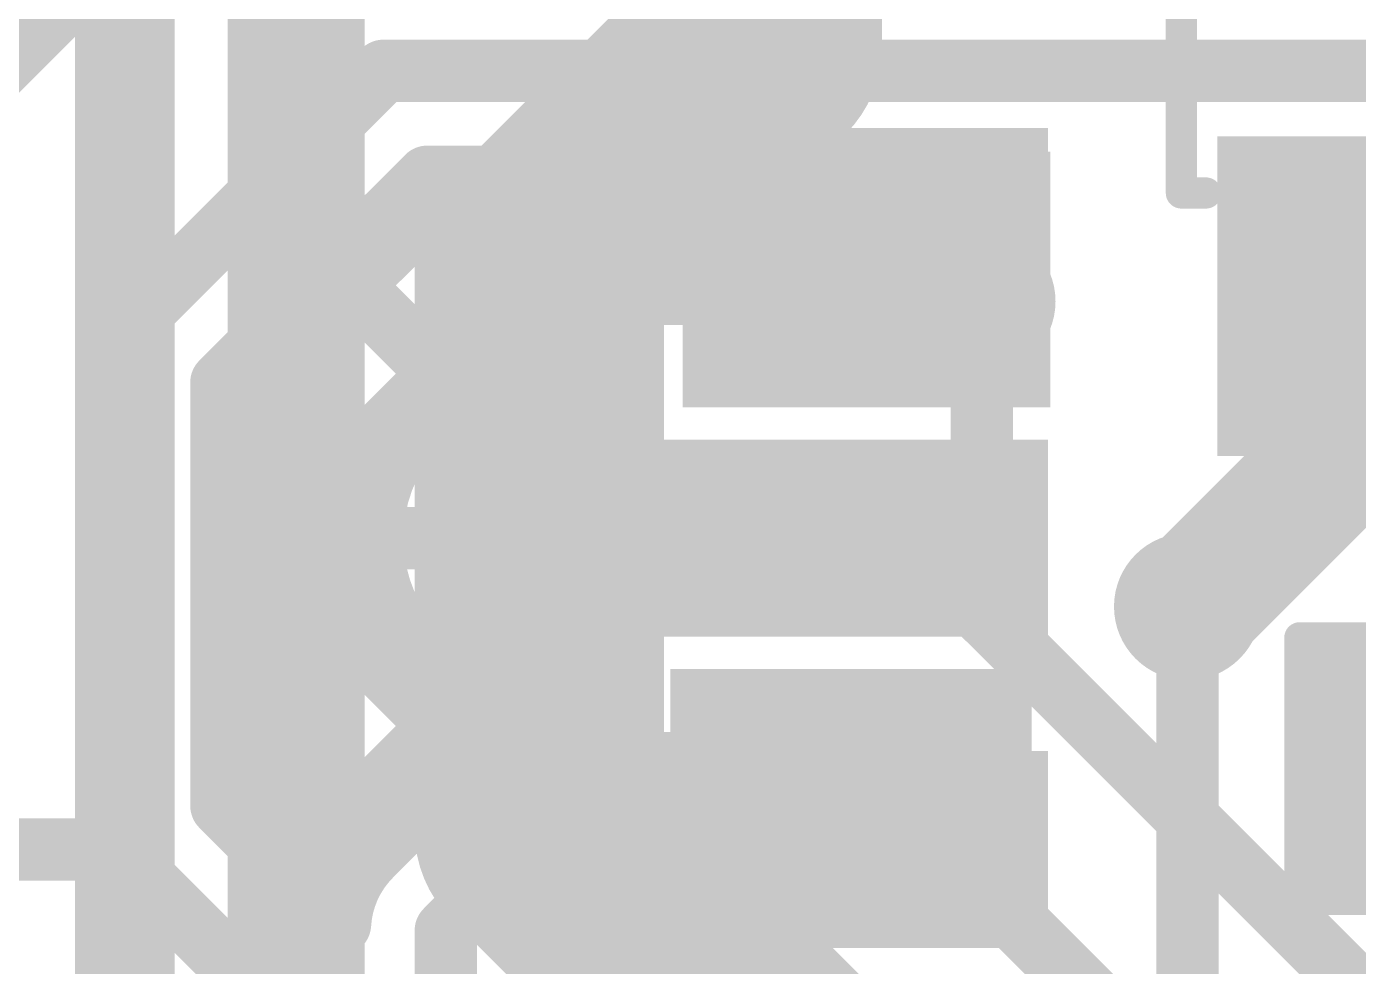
# Model space of a CAD drawing. Header units: millimetres. Extents: x -0.14 to 1.19, y -0.12 to 0.99.
# Drawn here: x 0.7148 to 0.9284, y 0.4163 to 0.5671 of the extents above; entities that cross this region are included whole.
import ezdxf

# ---------------------------------------------------------------- set-up
doc = ezdxf.new("R2010")
doc.units = ezdxf.units.MM
doc.header["$MEASUREMENT"] = 0
for name, color, linetype in [('BottomLayer', 5, 'Continuous'), ('TopLayer', 1, 'Continuous'), ('TopOverlay', 2, 'Continuous'), ('TopPaste', 8, 'Continuous'), ('TopSolder', 216, 'Continuous'), ('ViaHoleLayer', 16, 'Continuous')]:
    doc.layers.add(name, color=color, linetype=linetype)

# ---------------------------------------------------------------- blocks, each defined once
blk = doc.blocks.new('SOT_23_5_3')
at = {"layer": 'TopLayer'}
for points in [[(-0.07283, 0.04921), (-0.02953, 0.04921), (-0.02953, 0.02559), (-0.07283, 0.02559)], [(0.02953, 0.04921), (0.07283, 0.04921), (0.07283, 0.02559), (0.02953, 0.02559)], [(-0.07283, 0.01181), (-0.02953, 0.01181), (-0.02953, -0.01181), (-0.07283, -0.01181)], [(-0.07283, -0.02559), (-0.02953, -0.02559), (-0.02953, -0.04921), (-0.07283, -0.04921)], [(0.02953, -0.02559), (0.07283, -0.02559), (0.07283, -0.04921), (0.02953, -0.04921)]]:
    blk.add_hatch(color=1, dxfattribs=at).paths.add_polyline_path(points)
at = {"layer": 'TopPaste'}
for points in [[(-0.07283, 0.04921), (-0.02953, 0.04921), (-0.02953, 0.02559), (-0.07283, 0.02559)], [(0.02953, 0.04921), (0.07283, 0.04921), (0.07283, 0.02559), (0.02953, 0.02559)], [(-0.07283, 0.01181), (-0.02953, 0.01181), (-0.02953, -0.01181), (-0.07283, -0.01181)], [(-0.07283, -0.02559), (-0.02953, -0.02559), (-0.02953, -0.04921), (-0.07283, -0.04921)], [(0.02953, -0.02559), (0.07283, -0.02559), (0.07283, -0.04921), (0.02953, -0.04921)]]:
    blk.add_hatch(color=8, dxfattribs=at).paths.add_polyline_path(points)
at = {"layer": 'TopSolder'}
for points in [[(-0.07683, 0.05321), (-0.02553, 0.05321), (-0.02553, 0.02159), (-0.07683, 0.02159)], [(0.02553, 0.05321), (0.07683, 0.05321), (0.07683, 0.02159), (0.02553, 0.02159)], [(-0.07683, 0.01581), (-0.02553, 0.01581), (-0.02553, -0.01581), (-0.07683, -0.01581)], [(-0.07683, -0.02159), (-0.02553, -0.02159), (-0.02553, -0.05321), (-0.07683, -0.05321)], [(0.02553, -0.02159), (0.07683, -0.02159), (0.07683, -0.05321), (0.02553, -0.05321)]]:
    blk.add_hatch(color=216, dxfattribs=at).paths.add_polyline_path(points)
at = {"layer": 'TopOverlay', "const_width": 0.005}
for points in [[(-0.03461, 0.059), (0.03439, 0.059)], [(-0.03461, 0.059), (-0.03461, 0.05506)], [(0.03439, 0.059), (0.03439, 0.05506)], [(-0.084, 0.042), (-0.079, 0.037)], [(-0.084, 0.042), (-0.084, 0.032)], [(-0.079, 0.037), (-0.084, 0.032)], [(0.03465, 0.01732), (0.03465, -0.01646)], [(-0.03461, -0.05506), (-0.03461, -0.059)], [(0.03439, -0.05506), (0.03439, -0.059)], [(-0.03461, -0.059), (0.03439, -0.059)]]:
    blk.add_lwpolyline(points, dxfattribs=at)
at = {"layer": 'TopOverlay', "const_width": 0.0025}
for points in [[(-0.03586, 0.059, 1), (-0.03336, 0.059, 1)], [(-0.03586, 0.059, 1), (-0.03336, 0.059, 1)], [(0.03314, 0.059, 1), (0.03564, 0.059, 1)], [(0.03314, 0.059, 1), (0.03564, 0.059, 1)], [(-0.03586, 0.05506, 1), (-0.03336, 0.05506, 1)], [(0.03314, 0.05506, 1), (0.03564, 0.05506, 1)], [(-0.08525, 0.042, 1), (-0.08275, 0.042, 1)], [(-0.08525, 0.042, 1), (-0.08275, 0.042, 1)], [(-0.08025, 0.037, 1), (-0.07775, 0.037, 1)], [(-0.08025, 0.037, 1), (-0.07775, 0.037, 1)], [(-0.08525, 0.032, 1), (-0.08275, 0.032, 1)], [(-0.08525, 0.032, 1), (-0.08275, 0.032, 1)], [(0.0334, 0.01732, 1), (0.0359, 0.01732, 1)], [(0.0334, -0.01646, 1), (0.0359, -0.01646, 1)], [(-0.03586, -0.05506, 1), (-0.03336, -0.05506, 1)], [(0.03314, -0.05506, 1), (0.03564, -0.05506, 1)], [(-0.03586, -0.059, 1), (-0.03336, -0.059, 1)], [(-0.03586, -0.059, 1), (-0.03336, -0.059, 1)], [(0.03314, -0.059, 1), (0.03564, -0.059, 1)], [(0.03314, -0.059, 1), (0.03564, -0.059, 1)]]:
    blk.add_lwpolyline(points, format="xyb", close=True, dxfattribs=at)
blk = doc.blocks.new('R___0603_11')
at = {"layer": 'TopLayer'}
for points in [[(-0.015, 0.0175), (-0.015, -0.0175), (-0.045, -0.0175), (-0.045, 0.0175)], [(0.045, 0.0175), (0.045, -0.0175), (0.015, -0.0175), (0.015, 0.0175)]]:
    blk.add_hatch(color=1, dxfattribs=at).paths.add_polyline_path(points)
at = {"layer": 'TopPaste'}
for points in [[(-0.015, 0.0175), (-0.015, -0.0175), (-0.045, -0.0175), (-0.045, 0.0175)], [(0.045, 0.0175), (0.045, -0.0175), (0.015, -0.0175), (0.015, 0.0175)]]:
    blk.add_hatch(color=8, dxfattribs=at).paths.add_polyline_path(points)
at = {"layer": 'TopSolder'}
for points in [[(-0.011, 0.0215), (-0.011, -0.0215), (-0.049, -0.0215), (-0.049, 0.0215)], [(0.049, 0.0215), (0.049, -0.0215), (0.011, -0.0215), (0.011, 0.0215)]]:
    blk.add_hatch(color=216, dxfattribs=at).paths.add_polyline_path(points)
at = {"layer": 'TopOverlay', "const_width": 0.005}
for points in [[(0.048, 0.021), (-0.048, 0.021)], [(-0.048, 0.021), (-0.048, -0.021)], [(0.048, 0.021), (0.048, -0.021)], [(0.048, -0.021), (-0.048, -0.021)]]:
    blk.add_lwpolyline(points, dxfattribs=at)
at = {"layer": 'TopOverlay', "const_width": 0.0025}
for points in [[(-0.04925, 0.021, 1), (-0.04675, 0.021, 1)], [(-0.04925, 0.021, 1), (-0.04675, 0.021, 1)], [(0.04675, 0.021, 1), (0.04925, 0.021, 1)], [(0.04675, 0.021, 1), (0.04925, 0.021, 1)], [(-0.04925, -0.021, 1), (-0.04675, -0.021, 1)], [(-0.04925, -0.021, 1), (-0.04675, -0.021, 1)], [(0.04675, -0.021, 1), (0.04925, -0.021, 1)], [(0.04675, -0.021, 1), (0.04925, -0.021, 1)]]:
    blk.add_lwpolyline(points, format="xyb", close=True, dxfattribs=at)
blk = doc.blocks.new('SO_14_36')
at = {"layer": 'TopLayer'}
for points in [[(0.07835, 0.06181), (0.13228, 0.06181), (0.13228, 0.03819), (0.07835, 0.03819)], [(0.07835, 0.01181), (0.13228, 0.01181), (0.13228, -0.01181), (0.07835, -0.01181)], [(0.07835, -0.03819), (0.13228, -0.03819), (0.13228, -0.06181), (0.07835, -0.06181)]]:
    blk.add_hatch(color=1, dxfattribs=at).paths.add_polyline_path(points)
at = {"layer": 'TopPaste'}
for points in [[(0.07835, 0.06181), (0.13228, 0.06181), (0.13228, 0.03819), (0.07835, 0.03819)], [(0.07835, 0.01181), (0.13228, 0.01181), (0.13228, -0.01181), (0.07835, -0.01181)], [(0.07835, -0.03819), (0.13228, -0.03819), (0.13228, -0.06181), (0.07835, -0.06181)]]:
    blk.add_hatch(color=8, dxfattribs=at).paths.add_polyline_path(points)
at = {"layer": 'TopSolder'}
for points in [[(0.07435, 0.06581), (0.13628, 0.06581), (0.13628, 0.03419), (0.07435, 0.03419)], [(0.07435, 0.01581), (0.13628, 0.01581), (0.13628, -0.01581), (0.07435, -0.01581)], [(0.07435, -0.03419), (0.13628, -0.03419), (0.13628, -0.06581), (0.07435, -0.06581)]]:
    blk.add_hatch(color=216, dxfattribs=at).paths.add_polyline_path(points)

msp = doc.modelspace()

# ---------------------------------------------------------------- hatches: boundary and pattern name
at = {"layer": 'BottomLayer'}
h = msp.add_hatch(color=5, dxfattribs=at)
edge = h.paths.add_edge_path()
edge.add_arc((0.868, 0.523), 0.01181, 0, 360)
h = msp.add_hatch(color=5, dxfattribs=at)
edge = h.paths.add_edge_path()
edge.add_arc((0.797, 0.485), 0.01181, 0, 360)
h = msp.add_hatch(color=5, dxfattribs=at)
edge = h.paths.add_edge_path()
edge.add_arc((0.901, 0.474), 0.01181, 0, 360)
h = msp.add_hatch(color=5, dxfattribs=at)
edge = h.paths.add_edge_path()
edge.add_arc((0.848, 0.449), 0.01181, 0, 360)
at = {"layer": 'TopLayer'}
for points in [[(0.82, 0.506), (0.879, 0.506), (0.879, 0.547), (0.82, 0.547)], [(0.921, 0.426), (0.945, 0.426), (0.945, 0.467), (0.921, 0.467)], [(0.818, 0.423), (0.876, 0.423), (0.876, 0.464), (0.818, 0.464)]]:
    msp.add_hatch(color=1, dxfattribs=at).paths.add_polyline_path(points)
h = msp.add_hatch(color=1, dxfattribs=at)
edge = h.paths.add_edge_path()
edge.add_arc((0.868, 0.523), 0.01181, 0, 360)
h = msp.add_hatch(color=1, dxfattribs=at)
edge = h.paths.add_edge_path()
edge.add_arc((0.797, 0.485), 0.01181, 0, 360)
h = msp.add_hatch(color=1, dxfattribs=at)
edge = h.paths.add_edge_path()
edge.add_arc((0.901, 0.474), 0.01181, 0, 360)
h = msp.add_hatch(color=1, dxfattribs=at)
edge = h.paths.add_edge_path()
edge.add_arc((0.848, 0.449), 0.01181, 0, 360)
at = {"layer": 'ViaHoleLayer'}
h = msp.add_hatch(color=16, dxfattribs=at)
edge = h.paths.add_edge_path()
edge.add_arc((0.868, 0.523), 0.00591, 0, 360)
h = msp.add_hatch(color=16, dxfattribs=at)
edge = h.paths.add_edge_path()
edge.add_arc((0.797, 0.485), 0.00591, 0, 360)
h = msp.add_hatch(color=16, dxfattribs=at)
edge = h.paths.add_edge_path()
edge.add_arc((0.901, 0.474), 0.00591, 0, 360)
h = msp.add_hatch(color=16, dxfattribs=at)
edge = h.paths.add_edge_path()
edge.add_arc((0.848, 0.449), 0.00591, 0, 360)

# ---------------------------------------------------------------- linework, layer by layer
at = {"layer": 'BottomLayer'}
for points, const_width in [([(0.832, 0.564), (0.832, 0.82)], 0.04), ([(0.7305, 0.36031), (0.7305, 0.7615)], 0.016), ([(0.758, 0.376), (0.758, 0.727)], 0.022), ([(0.797, 0.529), (0.832, 0.564)], 0.04), ([(0.797, 0.485), (0.797, 0.529)], 0.04), ([(0.868, 0.473), (0.868, 0.523)], 0.01), ([(0.90144, 0.474), (0.93244, 0.505)], 0.022), ([(0.93244, 0.505), (0.983, 0.505)], 0.022), ([(0.797, 0.438), (0.797, 0.485)], 0.04), ([(0.901, 0.474), (0.90144, 0.474)], 0.022), ([(0.868, 0.473), (1.029, 0.312)], 0.01), ([(0.797, 0.438), (0.903, 0.332)], 0.04), ([(0.848, 0.449), (1.017, 0.28)], 0.01)]:
    msp.add_lwpolyline(points, dxfattribs=dict(at, const_width=const_width))
for points, const_width in [([(0.822, 0.564, 1), (0.842, 0.564, 1)], 0.02), ([(0.822, 0.564, 1), (0.842, 0.564, 1)], 0.02), ([(0.787, 0.529, 1), (0.807, 0.529, 1)], 0.02), ([(0.787, 0.529, 1), (0.807, 0.529, 1)], 0.02), ([(0.8655, 0.523, 1), (0.8705, 0.523, 1)], 0.005), ([(0.92694, 0.505, 1), (0.93794, 0.505, 1)], 0.011), ([(0.92694, 0.505, 1), (0.93794, 0.505, 1)], 0.011), ([(0.787, 0.485, 1), (0.807, 0.485, 1)], 0.02), ([(0.787, 0.485, 1), (0.807, 0.485, 1)], 0.02), ([(0.8955, 0.474, 1), (0.9065, 0.474, 1)], 0.011), ([(0.89594, 0.474, 1), (0.90694, 0.474, 1)], 0.011), ([(0.89594, 0.474, 1), (0.90694, 0.474, 1)], 0.011), ([(0.8655, 0.473, 1), (0.8705, 0.473, 1)], 0.005), ([(0.8655, 0.473, 1), (0.8705, 0.473, 1)], 0.005), ([(0.787, 0.438, 1), (0.807, 0.438, 1)], 0.02), ([(0.787, 0.438, 1), (0.807, 0.438, 1)], 0.02), ([(0.8455, 0.449, 1), (0.8505, 0.449, 1)], 0.005)]:
    msp.add_lwpolyline(points, format="xyb", close=True, dxfattribs=dict(at, const_width=const_width))
at = {"layer": 'TopLayer', "const_width": 0.01}
for points in [[(0.685, 0.535), (0.761, 0.611)], [(0.729, 0.517), (0.772, 0.56)], [(0.772, 0.56), (1.024, 0.56)], [(0.746, 0.50463), (0.78437, 0.543)], [(0.746, 0.50996), (0.77904, 0.543)], [(0.77839, 0.54235), (0.808, 0.51274)], [(0.77904, 0.543), (0.808, 0.543)], [(0.808, 0.51181), (0.808, 0.543)], [(0.746, 0.47634), (0.808, 0.53834)], [(0.84763, 0.535), (0.85419, 0.535)], [(0.85419, 0.535), (0.86619, 0.523)], [(0.76425, 0.52821), (0.78401, 0.50845)], [(0.86619, 0.523), (0.867, 0.523)], [(0.92002, 0.52224), (0.9216, 0.52382)], [(0.92002, 0.49302), (0.92002, 0.52224)], [(0.729, 0.435), (0.729, 0.517)], [(0.75011, 0.51407), (0.77135, 0.49282)], [(0.746, 0.44204), (0.746, 0.50996)], [(0.797, 0.485), (0.797, 0.50681)], [(0.901, 0.474), (0.92002, 0.49302)], [(0.746, 0.48989), (0.78592, 0.44997)], [(0.77519, 0.485), (0.797, 0.485)], [(0.797, 0.485), (0.84763, 0.485)], [(0.797, 0.46319), (0.797, 0.485)], [(0.746, 0.44806), (0.77236, 0.47442)], [(0.901, 0.398), (0.901, 0.474)], [(0.746, 0.46161), (0.77178, 0.43582)], [(0.75713, 0.43091), (0.78654, 0.46031)], [(0.77, 0.43404), (0.79429, 0.45833)], [(0.782, 0.422), (0.80886, 0.44886)], [(0.80886, 0.44886), (0.84786, 0.44886)], [(0.84786, 0.44886), (0.848, 0.449)], [(0.848, 0.43537), (0.848, 0.449)], [(0.746, 0.44204), (0.76503, 0.42301)], [(0.84763, 0.435), (0.848, 0.43537)], [(0.637, 0.435), (0.729, 0.435)], [(0.729, 0.435), (0.762, 0.402)], [(0.782, 0.306), (0.782, 0.422)]]:
    msp.add_lwpolyline(points, dxfattribs=at)
at = {"layer": 'TopLayer', "const_width": 0.005}
for points in [[(0.7695, 0.56, 1), (0.7745, 0.56, 1)], [(0.7695, 0.56, 1), (0.7745, 0.56, 1)], [(0.77589, 0.54235, 1), (0.78089, 0.54235, 1)], [(0.77654, 0.543, 1), (0.78154, 0.543, 1)], [(0.77654, 0.543, 1), (0.78154, 0.543, 1)], [(0.78187, 0.543, 1), (0.78687, 0.543, 1)], [(0.8055, 0.543, 1), (0.8105, 0.543, 1)], [(0.8055, 0.543, 1), (0.8105, 0.543, 1)], [(0.8055, 0.53834, 1), (0.8105, 0.53834, 1)], [(0.84513, 0.535, 1), (0.85013, 0.535, 1)], [(0.85169, 0.535, 1), (0.85669, 0.535, 1)], [(0.85169, 0.535, 1), (0.85669, 0.535, 1)], [(0.76175, 0.52821, 1), (0.76675, 0.52821, 1)], [(0.86369, 0.523, 1), (0.86869, 0.523, 1)], [(0.86369, 0.523, 1), (0.86869, 0.523, 1)], [(0.8645, 0.523, 1), (0.8695, 0.523, 1)], [(0.9191, 0.52382, 1), (0.9241, 0.52382, 1)], [(0.91752, 0.52224, 1), (0.92252, 0.52224, 1)], [(0.91752, 0.52224, 1), (0.92252, 0.52224, 1)], [(0.7265, 0.517, 1), (0.7315, 0.517, 1)], [(0.7265, 0.517, 1), (0.7315, 0.517, 1)], [(0.74761, 0.51407, 1), (0.75261, 0.51407, 1)], [(0.8055, 0.51274, 1), (0.8105, 0.51274, 1)], [(0.7435, 0.50996, 1), (0.7485, 0.50996, 1)], [(0.7435, 0.50996, 1), (0.7485, 0.50996, 1)], [(0.80316, 0.51037, 1), (0.80816, 0.51037, 1)], [(0.8055, 0.51181, 1), (0.8105, 0.51181, 1)], [(0.78151, 0.50845, 1), (0.78651, 0.50845, 1)], [(0.7945, 0.50681, 1), (0.7995, 0.50681, 1)], [(0.7435, 0.50463, 1), (0.7485, 0.50463, 1)], [(0.76885, 0.49282, 1), (0.77385, 0.49282, 1)], [(0.91752, 0.49302, 1), (0.92252, 0.49302, 1)], [(0.91752, 0.49302, 1), (0.92252, 0.49302, 1)], [(0.7435, 0.48989, 1), (0.7485, 0.48989, 1)], [(0.77269, 0.485, 1), (0.77769, 0.485, 1)], [(0.7945, 0.485, 1), (0.7995, 0.485, 1)], [(0.7945, 0.485, 1), (0.7995, 0.485, 1)], [(0.7945, 0.485, 1), (0.7995, 0.485, 1)], [(0.7945, 0.485, 1), (0.7995, 0.485, 1)], [(0.84513, 0.485, 1), (0.85013, 0.485, 1)], [(0.7435, 0.47634, 1), (0.7485, 0.47634, 1)], [(0.76986, 0.47442, 1), (0.77486, 0.47442, 1)], [(0.8985, 0.474, 1), (0.9035, 0.474, 1)], [(0.8985, 0.474, 1), (0.9035, 0.474, 1)], [(0.7945, 0.46319, 1), (0.7995, 0.46319, 1)], [(0.7435, 0.46161, 1), (0.7485, 0.46161, 1)], [(0.78404, 0.46031, 1), (0.78904, 0.46031, 1)], [(0.79179, 0.45833, 1), (0.79679, 0.45833, 1)], [(0.79179, 0.45833, 1), (0.79679, 0.45833, 1)], [(0.7435, 0.44806, 1), (0.7485, 0.44806, 1)], [(0.78342, 0.44997, 1), (0.78842, 0.44997, 1)], [(0.80636, 0.44886, 1), (0.81136, 0.44886, 1)], [(0.80636, 0.44886, 1), (0.81136, 0.44886, 1)], [(0.84536, 0.44886, 1), (0.85036, 0.44886, 1)], [(0.84536, 0.44886, 1), (0.85036, 0.44886, 1)], [(0.8455, 0.449, 1), (0.8505, 0.449, 1)], [(0.8455, 0.449, 1), (0.8505, 0.449, 1)], [(0.7435, 0.44204, 1), (0.7485, 0.44204, 1)], [(0.7435, 0.44204, 1), (0.7485, 0.44204, 1)], [(0.76928, 0.43582, 1), (0.77428, 0.43582, 1)], [(0.8455, 0.43537, 1), (0.8505, 0.43537, 1)], [(0.8455, 0.43537, 1), (0.8505, 0.43537, 1)], [(0.7265, 0.435, 1), (0.7315, 0.435, 1)], [(0.7265, 0.435, 1), (0.7315, 0.435, 1)], [(0.7265, 0.435, 1), (0.7315, 0.435, 1)], [(0.76748, 0.43402, 1), (0.77248, 0.43402, 1)], [(0.7675, 0.43404, 1), (0.7725, 0.43404, 1)], [(0.7675, 0.43404, 1), (0.7725, 0.43404, 1)], [(0.84513, 0.435, 1), (0.85013, 0.435, 1)], [(0.75463, 0.43091, 1), (0.75963, 0.43091, 1)], [(0.76253, 0.42301, 1), (0.76753, 0.42301, 1)], [(0.76253, 0.42301, 1), (0.76753, 0.42301, 1)], [(0.76253, 0.42301, 1), (0.76753, 0.42301, 1)], [(0.7795, 0.422, 1), (0.7845, 0.422, 1)], [(0.7795, 0.422, 1), (0.7845, 0.422, 1)]]:
    msp.add_lwpolyline(points, format="xyb", close=True, dxfattribs=at)
at = {"layer": 'TopLayer', "const_width": 0.01}
for points in [[(0.79429, 0.45833, -1.120761), (0.80566, 0.51037)], [(0.76503, 0.42301, -0.183897), (0.77, 0.43404)], [(0.76503, 0.42301, -0.183484), (0.76998, 0.43402)]]:
    msp.add_lwpolyline(points, format="xyb", dxfattribs=at)

# ---------------------------------------------------------------- block references
msp.add_blockref('SO_14_36', (0.74231, 0.485))
for name, p, rotation in [('SOT_23_5_3', (0.959, 0.575), 90), ('R___0603_11', (0.967, 0.448), 180)]:
    msp.add_blockref(name, p, dxfattribs=dict(rotation=rotation))

doc.saveas('drawing.dxf')
